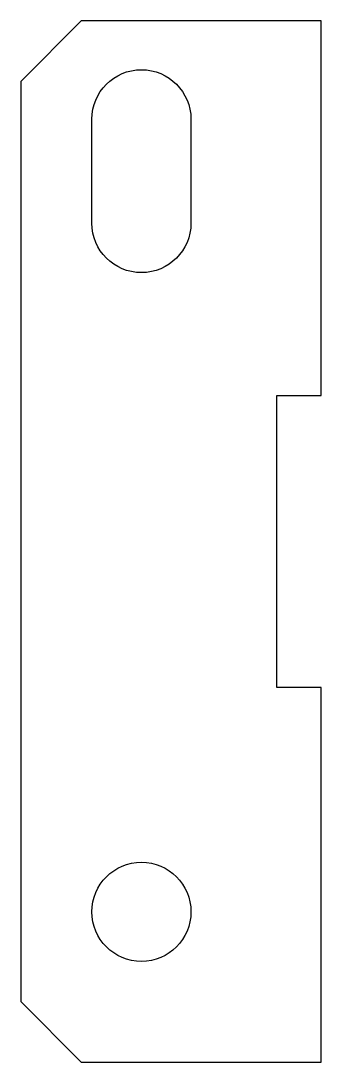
# Model space of a CAD drawing. Header units: millimetres. Extents: x -20.2 to 0.2, y -0.2 to 70.2.
import ezdxf

# ---------------------------------------------------------------- set-up
doc = ezdxf.new("R2010")
doc.units = ezdxf.units.MM
doc.layers.add('CUTOUTS', color=1, linetype='CONTINUOUS')
doc.layers.add('PERIMETER', color=5, linetype='CONTINUOUS')

msp = doc.modelspace()

# ---------------------------------------------------------------- linework, layer by layer
at = {"layer": 'CUTOUTS'}
msp.add_lwpolyline([(-15.35, 56.5), (-15.35, 63.5, -1), (-8.65, 63.5), (-8.65, 56.5, -1)], format="xyb", close=True, dxfattribs=at)
msp.add_circle((-12, 10), 3.35, dxfattribs=at)
at = {"layer": 'PERIMETER'}
msp.add_lwpolyline([(-16.062, -0.15), (0.15, -0.15), (0.15, 25.15), (-2.85, 25.15), (-2.85, 44.85), (0.15, 44.85), (0.15, 70.15), (-16.062, 70.15), (-20.15, 66.062), (-20.15, 3.938)], close=True, dxfattribs=at)

doc.saveas('drawing.dxf')
